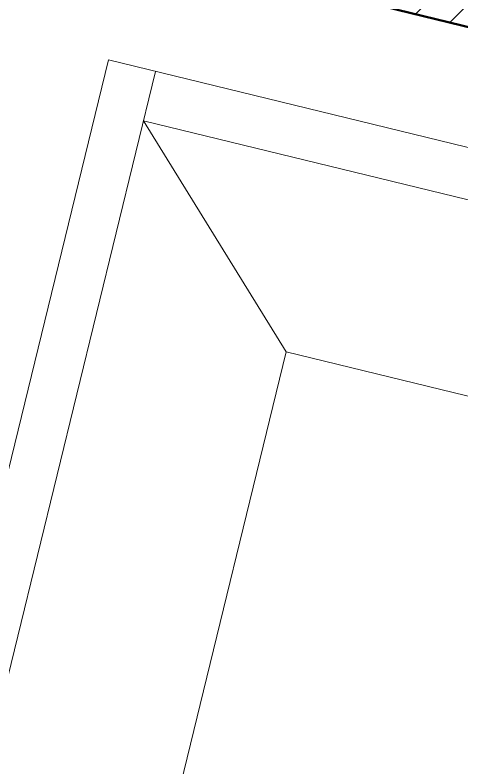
# Model space of a CAD drawing. Header units: millimetres. Extents: x 4980 to 19099, y 3891 to 5773.
# Drawn here: x 11551.7 to 11598.9, y 4866.4 to 4945.9 of the extents above; entities that cross this region are included whole.
import ezdxf

# ---------------------------------------------------------------- set-up
doc = ezdxf.new("R2010")
doc.units = ezdxf.units.MM
for name, color, linetype, lineweight in [('a duvar', 84, 'Continuous', 50), ('no3_duvar tarama', 253, 'Continuous', 9), ('no3_ölçü tefriş', 252, 'Continuous', 0), ('Poltroncine_Stift_Nr__1', 1, 'Continuous', 20)]:
    doc.layers.add(name, color=color, linetype=linetype, lineweight=lineweight)

# ---------------------------------------------------------------- blocks, each defined once
blk = doc.blocks.new('asdsdzfsd')
at = {"layer": 'no3_duvar tarama'}
h = blk.add_hatch(dxfattribs=at)
h.set_pattern_fill('ANSI31', color=256, style=0)
h.set_pattern_definition([(45, (-467.3525, 13840.0737), (-2.245064, 2.245064), [])])
h.paths.add_polyline_path([(6884.211, 2909.998), (6888.231, 2926.516), (6911.55, 2920.841), (6911.077, 2918.898), (7072.37, 2879.648), (7072.843, 2881.591), (7096.163, 2875.916), (7092.379, 2860.37), (7088.735, 2861.257), (7087.3, 2856.46), (7088.733, 2856.111), (7073.098, 2815.35), (7030.85, 2825.654), (7012.181, 2830.207), (6917.561, 2853.285), (6886.764, 2860.796), (6889.268, 2902.54), (6885.458, 2904.597), (6886.562, 2909.46)])
at = {"layer": 'a duvar'}
blk.add_lwpolyline([(6884.211, 2909.998), (6888.231, 2926.516), (6911.55, 2920.841), (6911.077, 2918.898), (7072.37, 2879.648), (7072.843, 2881.591), (7096.163, 2875.916), (7092.379, 2860.37), (7088.735, 2861.257), (7087.3, 2856.46), (7088.733, 2856.111), (7073.098, 2815.35), (7030.85, 2825.654), (7012.181, 2830.207), (6917.561, 2853.285), (6886.764, 2860.796), (6889.268, 2902.54), (6885.458, 2904.597), (6886.562, 2909.46), (6884.211, 2909.998)], dxfattribs=at)
blk = doc.blocks.new('edc')
at = {"layer": 'Poltroncine_Stift_Nr__1', "linetype": 'Continuous'}
for p, q in [((-455272.844, -965869.832), (-455272.844, -966030.174)), ((-455267.72, -965869.832), (-455267.72, -966030.174)), ((-455293.266, -965895.359), (-455293.266, -966004.648)), ((-455347.87, -966004.648), (-455293.266, -966004.648)), ((-455293.266, -966004.648), (-455272.844, -966024.799)), ((-455347.87, -966024.799), (-455272.844, -966024.799)), ((-455347.87, -966030.174), (-455267.72, -966030.174))]:
    blk.add_line(p, q, dxfattribs=at)

msp = doc.modelspace()

# ---------------------------------------------------------------- block references
at = {"layer": 'no3_duvar tarama'}
msp.add_blockref('asdsdzfsd', (4603.481, 2110.546), dxfattribs=at)
at = {"layer": 'no3_ölçü tefriş', "rotation": 166.2933860449653}
msp.add_blockref('edc', (-659642.04, -825702.333), dxfattribs=at)

doc.saveas('drawing.dxf')
